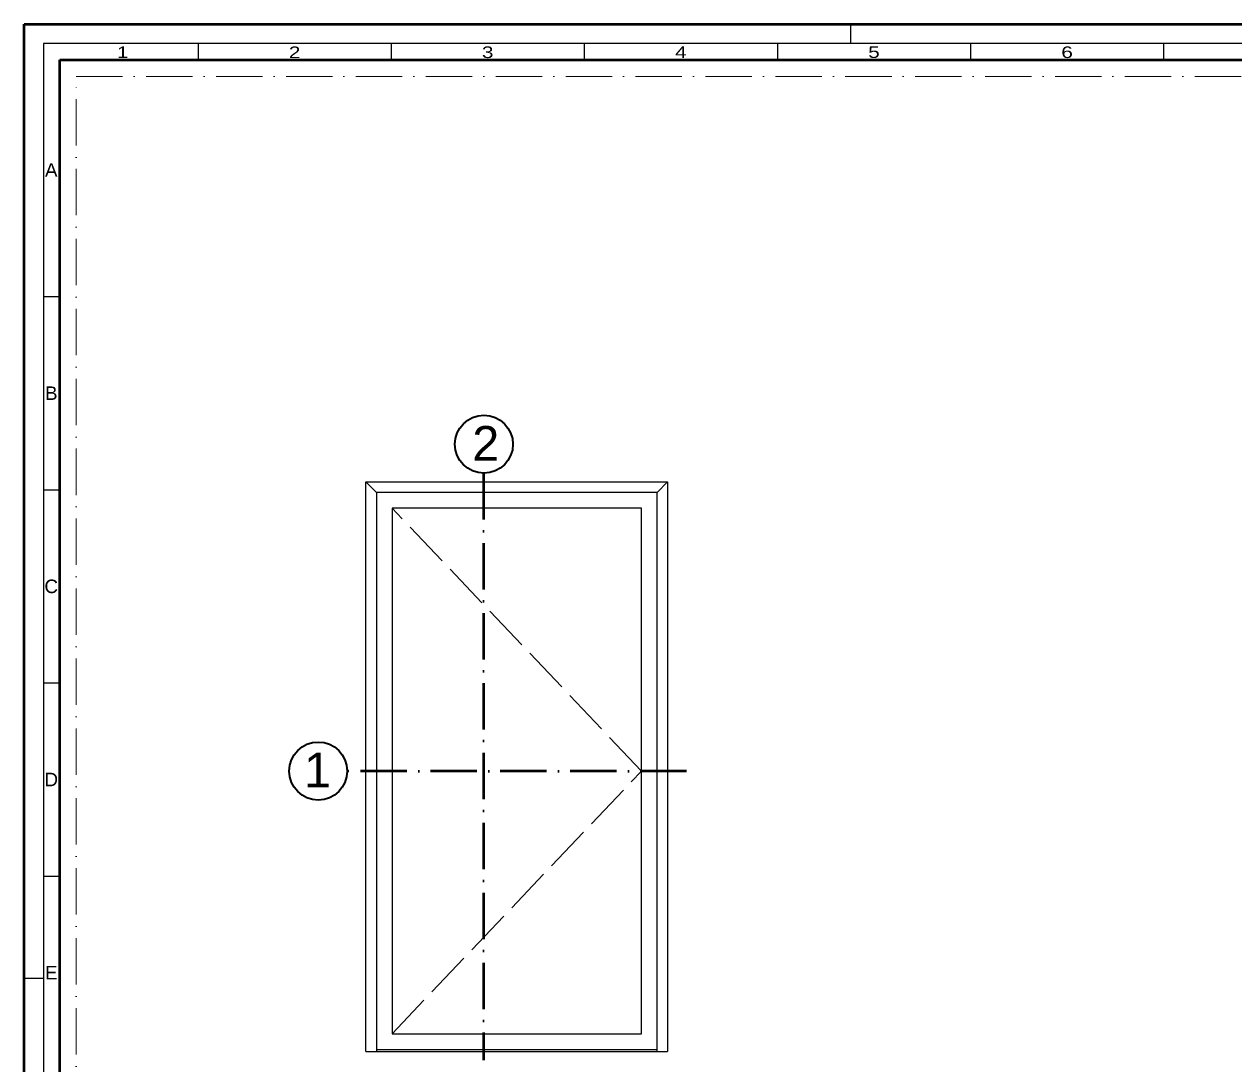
# Model space of a CAD drawing. Header units: millimetres. Extents: x -1229 to 0, y -242 to 851.
# Drawn here: x -1189 to -875.6, y 571.7 to 841 of the extents above; entities that cross this region are included whole.
import ezdxf
from ezdxf.enums import TextEntityAlignment as Align

# ---------------------------------------------------------------- set-up
doc = ezdxf.new("R2010")
doc.units = ezdxf.units.MM
doc.linetypes.add('ACAD_ISO02W100', pattern=[15, 12, -3])
doc.linetypes.add('ACAD_ISO10W100', pattern=[18, 12, -3, 0, -3])
for name, color, linetype, lineweight in [('S02_Testi', 40, 'Continuous', 25), ('S03_AL_Contorno', 255, 'Continuous', 35), ('S19_Linea_Sottile', 52, 'ACAD_ISO10W100', 50), ('S23_Linea_Costruzione_025', 72, 'Continuous', 25), ('S26_Blocchi', 7, 'Continuous', 25)]:
    doc.layers.add(name, color=color, linetype=linetype, lineweight=lineweight)
doc.layers.add('S22_Punto di inserimento', color=91, linetype='Continuous', lineweight=50, plot=False)
doc.styles.add('K_A0_9', font='arial.ttf', dxfattribs={"height": 8.9808})
doc.styles.get("Standard").update_dxf_attribs({"font": 'arial.ttf'})

# ---------------------------------------------------------------- blocks, each defined once
blk = doc.blocks.new('*U51')
at = {"layer": 'S22_Punto di inserimento', "color": 8, "linetype": 'ACAD_ISO10W100', "lineweight": 0}
for p, q in [((-1175.51, 13.24), (-1175.51, 827.51)), ((-1175.51, 827.51), (-13.24, 827.51))]:
    blk.add_line(p, q, dxfattribs=at)
at = {"layer": 'S26_Blocchi', "lineweight": 50}
for p, q in [((-1189, 0), (-1189, 841)), ((-1189, 841), (0, 841)), ((-1179.75, 9), (-1179.75, 831.75)), ((-1179.75, 831.75), (-9, 831.75))]:
    blk.add_line(p, q, dxfattribs=at)
at = {"layer": 'S26_Blocchi', "color": 2, "lineweight": 25}
for p, q in [((-975, 836), (-975, 841)), ((-1184, 836), (-1184, 5)), ((-5, 836), (-1184, 836)), ((-1144, 836), (-1144, 831.75)), ((-1094, 836), (-1094, 831.75)), ((-1044, 836), (-1044, 831.75)), ((-994, 836), (-994, 831.75)), ((-944, 836), (-944, 831.75)), ((-894, 836), (-894, 831.75)), ((-1184, 770.5), (-1179.75, 770.5)), ((-1184, 720.5), (-1179.75, 720.5)), ((-1184, 670.5), (-1179.75, 670.5)), ((-1184, 620.5), (-1179.75, 620.5)), ((-1184, 594), (-1189, 594))]:
    blk.add_line(p, q, dxfattribs=at)
at = {"color": 2, "width": 1.2814}
for s, p in [('1', (-1163.5, 833.75)), ('2', (-1119, 833.75)), ('3', (-1069, 833.75)), ('4', (-1019, 833.75)), ('5', (-969, 833.75)), ('6', (-919, 833.75))]:
    blk.add_text(s, height=3, dxfattribs=at).set_placement(p, align=Align.MIDDLE)
at = {"color": 2, "linetype": 'ByBlock'}
for s, p in [('A', (-1182, 803.25)), ('B', (-1182, 745.5)), ('C', (-1182, 695.5)), ('D', (-1182, 645.5)), ('E', (-1182, 595.5))]:
    blk.add_text(s, height=3.5, dxfattribs=at).set_placement(p, align=Align.MIDDLE)

msp = doc.modelspace()

# ---------------------------------------------------------------- linework, layer by layer
at = {"layer": 'S03_AL_Contorno', "lineweight": 0}
msp.add_line((-1179.75, 831.75), (-1179.75, 831.75), dxfattribs=at)
msp.add_line((-1179.75, 831.75), (-1179.75, 831.75), dxfattribs=at)
msp.add_line((-1179.75, 831.75), (-1179.75, 831.75), dxfattribs=at)
at = {"layer": 'S03_AL_Contorno'}
for centre in [(-1069.98, 732.28), (-1112.88, 647.69)]:
    msp.add_circle(centre, 7.51, dxfattribs=at)
at = {"layer": 'S19_Linea_Sottile'}
for p, q in [((-1070.07, 724.77), (-1070.07, 572.81)), ((-1017.55, 647.69), (-1105.37, 647.69))]:
    msp.add_line(p, q, dxfattribs=at)
at = {"layer": 'S23_Linea_Costruzione_025'}
for p, q in [((-1100.51, 575.08), (-1100.51, 722.51)), ((-1100.51, 722.51), (-1022.42, 722.51)), ((-1100.51, 722.51), (-1097.77, 719.77)), ((-1025.16, 719.77), (-1022.43, 722.51)), ((-1022.42, 722.51), (-1022.42, 575.08)), ((-1097.77, 719.77), (-1097.77, 575.08)), ((-1025.16, 719.77), (-1097.77, 719.77)), ((-1025.16, 575.08), (-1025.16, 719.77)), ((-1093.74, 715.74), (-1093.74, 579.64)), ((-1029.19, 715.74), (-1093.74, 715.74)), ((-1029.19, 579.64), (-1029.19, 715.74)), ((-1093.74, 579.64), (-1029.19, 579.64)), ((-1100.51, 575.08), (-1022.42, 575.08)), ((-1097.77, 575.61), (-1025.16, 575.61))]:
    msp.add_line(p, q, dxfattribs=at)
at = {"layer": 'S23_Linea_Costruzione_025', "linetype": 'ACAD_ISO02W100', "lineweight": -2}
for p, q in [((-1029.19, 647.69), (-1093.74, 715.74)), ((-1093.77, 579.64), (-1029.19, 647.69))]:
    msp.add_line(p, q, dxfattribs=at)

# ---------------------------------------------------------------- block references
at = {"layer": 'S26_Blocchi'}
msp.add_blockref('*U51', (0, 0), dxfattribs=at)

# ---------------------------------------------------------------- texts
at = {"layer": 'S02_Testi', "style": 'K_A0_9'}
for s, p in [('2', (-1072.99, 728.02)), ('1', (-1116.54, 643.48))]:
    msp.add_text(s, height=8.98, dxfattribs=at).set_placement(p)

doc.saveas('drawing.dxf')
